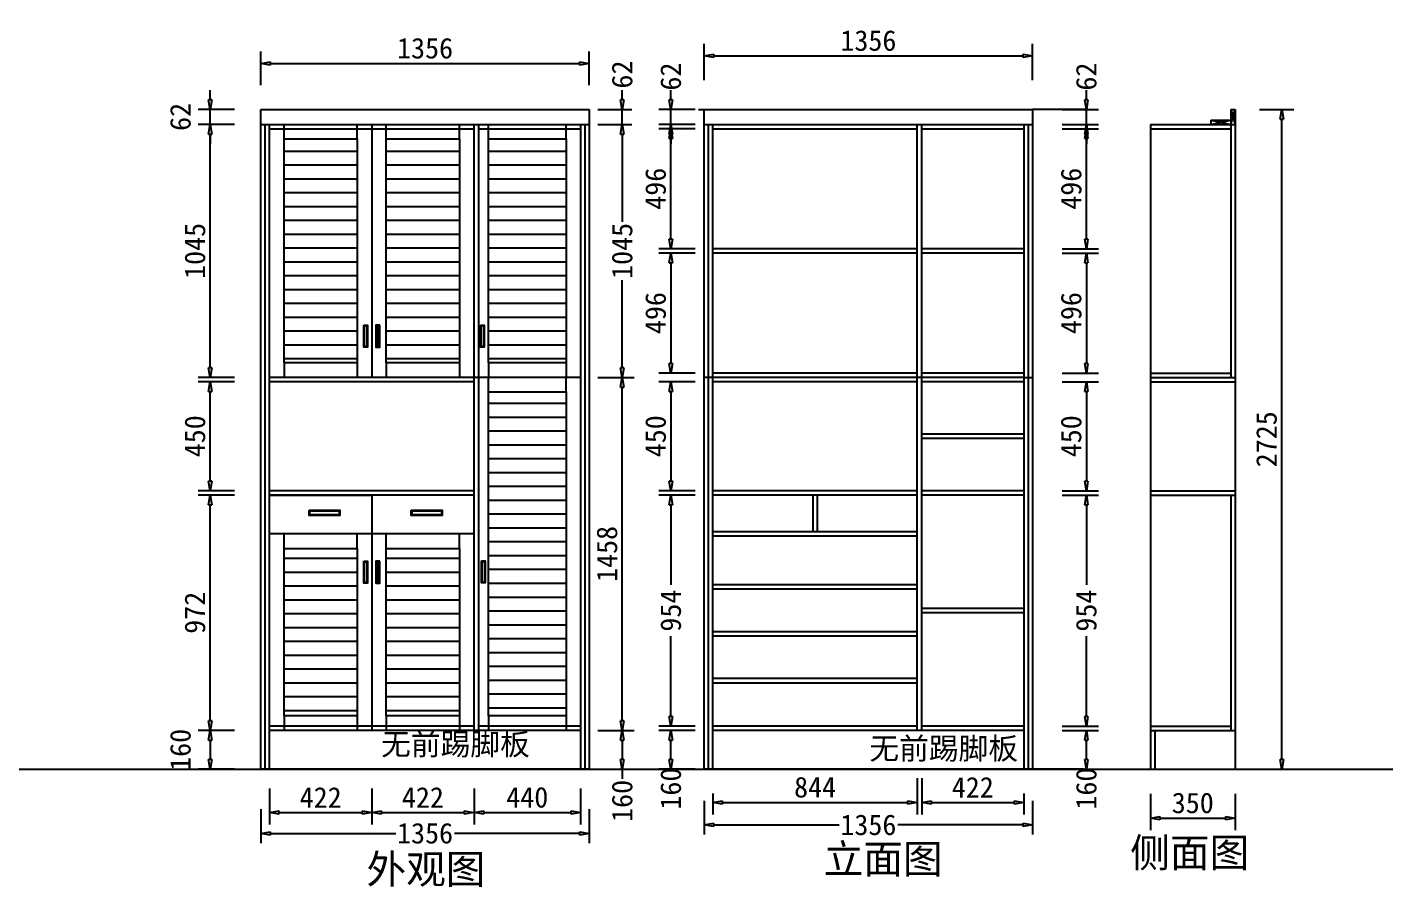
# Model space of a CAD drawing. Header units: millimetres. Extents: x 366509 to 398313, y -1245498 to -1202747.
# Drawn here: x 381936 to 387540, y -1245498 to -1241948 of the extents above; entities that cross this region are included whole.
import ezdxf

# ---------------------------------------------------------------- set-up
doc = ezdxf.new("R2010")
doc.units = ezdxf.units.MM
doc.header["$LTSCALE"] = 20
doc.layers.get('Defpoints').update_dxf_attribs({"color": 250})
doc.styles.get("Standard").update_dxf_attribs({"font": 'SimSun.ttf', "height": 85})
doc.dimstyles.new('200', dxfattribs={"dimtxt": 90, "dimasz": 40, "dimexe": 50, "dimexo": 100, "dimgap": 20, "dimtad": 1, "dimdec": 0, "dimtxsty": 'Standard', "dimblk": 'CLOSEDBLANK', "dimcen": 100, "dimdle": 50, "dimclrd": 256, "dimclre": 256, "dimclrt": 256, "dimadec": 0, "dimazin": 0, "dimtfac": 1, "dimtdec": 0, "dimtmove": 2, "dimatfit": 3, "dimldrblk": 'CLOSEDBLANK', "dimfxl": 100, "dimfxlon": 1, "dimlwd": 25, "dimlwe": 25, "dimarcsym": 0})
doc.dimstyles.new('周文晶', dxfattribs={"dimtxt": 70, "dimasz": 40, "dimexe": 40, "dimexo": 30, "dimgap": 10, "dimtad": 0, "dimdec": 0, "dimtxsty": 'Standard', "dimblk": 'CLOSEDBLANK', "dimcen": 200, "dimclrd": 256, "dimclre": 256, "dimadec": 0, "dimazin": 0, "dimtfac": 1, "dimtdec": 0, "dimtmove": 0, "dimatfit": 3, "dimldrblk": 'CLOSEDBLANK', "dimfxl": 100, "dimfxlon": 1, "dimarcsym": 0})

# ---------------------------------------------------------------- blocks, each defined once
blk = doc.blocks.new('_ClosedBlank')
at = {"color": 0, "linetype": 'ByBlock', "lineweight": -2}
for p, q in [((-1, 0.17), (0, 0)), ((-1, 0.17), (-1, -0.17)), ((0, 0), (-1, -0.17))]:
    blk.add_line(p, q, dxfattribs=at)
blk = doc.blocks.new('*D1666')
at = {"lineweight": 25, "transparency": 16777216}
for p, q in [((386208.2, -1244852.4), (386358.2, -1244852.4)), ((386308.2, -1244972.4), (386308.2, -1244892.4)), ((386208.2, -1245012.4), (386358.2, -1245012.4))]:
    blk.add_line(p, q, dxfattribs=at)
at = {"layer": 'Defpoints', "color": 0, "transparency": 16777216}
for p in [(386050.4, -1244852.4), (386308.2, -1244852.4), (386086.4, -1245012.4)]:
    blk.add_point(p, dxfattribs=at)
at = {"lineweight": 25, "transparency": 16777216, "xscale": 40, "yscale": 40, "zscale": 40}
for p, rotation in [((386308.2, -1244852.4), 90), ((386308.2, -1245012.4), 270)]:
    blk.add_blockref('_ClosedBlank', p, dxfattribs=dict(at, rotation=rotation))
at = {"lineweight": -3, "transparency": 16777216, "insert": (386308.2, -1245092.4), "char_height": 85, "attachment_point": 5, "rotation": 90}
blk.add_mtext('160', dxfattribs=at)
blk = doc.blocks.new('*D1667')
at = {"lineweight": 25, "transparency": 16777216}
for p, q in [((386208.2, -1243880.4), (386358.2, -1243880.4)), ((386308.2, -1243920.4), (386308.2, -1244251.5)), ((386308.2, -1244794.4), (386308.2, -1244463.4)), ((386208.2, -1244834.4), (386358.2, -1244834.4))]:
    blk.add_line(p, q, dxfattribs=at)
at = {"layer": 'Defpoints', "color": 0, "transparency": 16777216}
for p in [(386050.4, -1243880.4), (386308.2, -1243880.4), (386050.4, -1244834.4)]:
    blk.add_point(p, dxfattribs=at)
at = {"lineweight": 25, "transparency": 16777216, "xscale": 40, "yscale": 40, "zscale": 40}
for p, rotation in [((386308.2, -1243880.4), 90), ((386308.2, -1244834.4), 270)]:
    blk.add_blockref('_ClosedBlank', p, dxfattribs=dict(at, rotation=rotation))
at = {"lineweight": -3, "transparency": 16777216, "insert": (386308.2, -1244357.4), "char_height": 85, "attachment_point": 5, "rotation": 90}
blk.add_mtext('954', dxfattribs=at)
blk = doc.blocks.new('*D1714')
at = {"lineweight": 25, "transparency": 16777216}
for p, q in [((386208.2, -1243412.4), (386358.2, -1243412.4)), ((386308.2, -1243452.4), (386308.2, -1243822.4)), ((386208.2, -1243862.4), (386358.2, -1243862.4))]:
    blk.add_line(p, q, dxfattribs=at)
at = {"layer": 'Defpoints', "color": 0, "transparency": 16777216}
for p in [(386050.4, -1243412.4), (386050.4, -1243862.4), (386308.2, -1243862.4)]:
    blk.add_point(p, dxfattribs=at)
at = {"lineweight": 25, "transparency": 16777216, "xscale": 40, "yscale": 40, "zscale": 40}
for p, rotation in [((386308.2, -1243412.4), 90), ((386308.2, -1243862.4), 270)]:
    blk.add_blockref('_ClosedBlank', p, dxfattribs=dict(at, rotation=rotation))
at = {"lineweight": -3, "transparency": 16777216, "insert": (386245.7, -1243637.4), "char_height": 85, "attachment_point": 5, "rotation": 90}
blk.add_mtext('450', dxfattribs=at)
blk = doc.blocks.new('*D1715')
at = {"lineweight": 25, "transparency": 16777216}
for p, q in [((386208.2, -1242880.9), (386358.2, -1242880.9)), ((386308.2, -1242920.9), (386308.2, -1243336.4)), ((386208.2, -1243376.4), (386358.2, -1243376.4))]:
    blk.add_line(p, q, dxfattribs=at)
at = {"layer": 'Defpoints', "color": 0, "transparency": 16777216}
for p in [(386050.4, -1242880.9), (386050.4, -1243376.4), (386308.2, -1243376.4)]:
    blk.add_point(p, dxfattribs=at)
at = {"lineweight": 25, "transparency": 16777216, "xscale": 40, "yscale": 40, "zscale": 40}
for p, rotation in [((386308.2, -1242880.9), 90), ((386308.2, -1243376.4), 270)]:
    blk.add_blockref('_ClosedBlank', p, dxfattribs=dict(at, rotation=rotation))
at = {"lineweight": -3, "transparency": 16777216, "insert": (386245.7, -1243128.7), "char_height": 85, "attachment_point": 5, "rotation": 90}
blk.add_mtext('496', dxfattribs=at)
blk = doc.blocks.new('*D1668')
at = {"lineweight": 25, "transparency": 16777216}
for p, q in [((386208.2, -1242367.4), (386358.2, -1242367.4)), ((386308.2, -1242822.9), (386308.2, -1242407.4)), ((386208.2, -1242862.9), (386358.2, -1242862.9))]:
    blk.add_line(p, q, dxfattribs=at)
at = {"layer": 'Defpoints', "color": 0, "transparency": 16777216}
for p in [(386050.4, -1242367.4), (386308.2, -1242367.4), (386050.4, -1242862.9)]:
    blk.add_point(p, dxfattribs=at)
at = {"lineweight": 25, "transparency": 16777216, "xscale": 40, "yscale": 40, "zscale": 40}
for p, rotation in [((386308.2, -1242367.4), 90), ((386308.2, -1242862.9), 270)]:
    blk.add_blockref('_ClosedBlank', p, dxfattribs=dict(at, rotation=rotation))
at = {"lineweight": -3, "transparency": 16777216, "insert": (386245.7, -1242615.2), "char_height": 85, "attachment_point": 5, "rotation": 90}
blk.add_mtext('496', dxfattribs=at)
blk = doc.blocks.new('*D1716')
at = {"lineweight": 25, "transparency": 16777216}
for p, q in [((386308.2, -1242247.4), (386308.2, -1242207.4)), ((386208.2, -1242287.4), (386358.2, -1242287.4)), ((386308.2, -1242349.4), (386308.2, -1242287.4)), ((386208.2, -1242349.4), (386358.2, -1242349.4)), ((386308.2, -1242389.4), (386308.2, -1242429.4))]:
    blk.add_line(p, q, dxfattribs=at)
at = {"layer": 'Defpoints', "color": 0, "transparency": 16777216}
for p in [(386086.4, -1242287.4), (386308.2, -1242287.4), (386086.4, -1242349.4)]:
    blk.add_point(p, dxfattribs=at)
at = {"lineweight": 25, "transparency": 16777216, "xscale": 40, "yscale": 40, "zscale": 40}
for p, rotation in [((386308.2, -1242287.4), 270), ((386308.2, -1242349.4), 90)]:
    blk.add_blockref('_ClosedBlank', p, dxfattribs=dict(at, rotation=rotation))
at = {"lineweight": -3, "transparency": 16777216, "insert": (386308.2, -1242151.9), "char_height": 85, "attachment_point": 5, "rotation": 90}
blk.add_mtext('62', dxfattribs=at)
blk = doc.blocks.new('*D1717')
at = {"lineweight": 25, "transparency": 16777216}
for p, q in [((385610.4, -1245049.6), (385610.4, -1245199.6)), ((384766.4, -1245112.4), (384766.4, -1245199.6)), ((384806.4, -1245149.6), (385570.4, -1245149.6))]:
    blk.add_line(p, q, dxfattribs=at)
at = {"layer": 'Defpoints', "color": 0, "transparency": 16777216}
for p in [(385610.4, -1244834.4), (384766.4, -1245012.4), (385610.4, -1245149.6)]:
    blk.add_point(p, dxfattribs=at)
at = {"lineweight": 25, "transparency": 16777216, "xscale": 40, "yscale": 40, "zscale": 40, "rotation": 180}
blk.add_blockref('_ClosedBlank', (384766.4, -1245149.6), dxfattribs=at)
at = {"lineweight": 25, "transparency": 16777216, "xscale": 40, "yscale": 40, "zscale": 40}
blk.add_blockref('_ClosedBlank', (385610.4, -1245149.6), dxfattribs=at)
at = {"lineweight": -3, "transparency": 16777216, "insert": (385188.4, -1245087.1), "char_height": 85, "attachment_point": 5}
blk.add_mtext('844', dxfattribs=at)
blk = doc.blocks.new('*D1718')
at = {"lineweight": 25, "transparency": 16777216}
for p, q in [((385628.4, -1245049.6), (385628.4, -1245199.6)), ((386050.4, -1245112.4), (386050.4, -1245199.6)), ((385668.4, -1245149.6), (386010.4, -1245149.6))]:
    blk.add_line(p, q, dxfattribs=at)
at = {"layer": 'Defpoints', "color": 0, "transparency": 16777216}
for p in [(385628.4, -1244834.4), (386050.4, -1245012.4), (386050.4, -1245149.6)]:
    blk.add_point(p, dxfattribs=at)
at = {"lineweight": 25, "transparency": 16777216, "xscale": 40, "yscale": 40, "zscale": 40, "rotation": 180}
blk.add_blockref('_ClosedBlank', (385628.4, -1245149.6), dxfattribs=at)
at = {"lineweight": 25, "transparency": 16777216, "xscale": 40, "yscale": 40, "zscale": 40}
blk.add_blockref('_ClosedBlank', (386050.4, -1245149.6), dxfattribs=at)
at = {"lineweight": -3, "transparency": 16777216, "insert": (385839.4, -1245087.1), "char_height": 85, "attachment_point": 5}
blk.add_mtext('422', dxfattribs=at)
blk = doc.blocks.new('*D1719')
at = {"lineweight": 25, "transparency": 16777216}
for p, q in [((384730.4, -1242166.1), (384730.4, -1242016.1)), ((386086.4, -1242166.1), (386086.4, -1242016.1)), ((384770.4, -1242066.1), (386046.4, -1242066.1))]:
    blk.add_line(p, q, dxfattribs=at)
at = {"layer": 'Defpoints', "color": 0, "transparency": 16777216}
for p in [(386086.4, -1242066.1), (384730.4, -1242287.4), (386086.4, -1242287.4)]:
    blk.add_point(p, dxfattribs=at)
at = {"lineweight": 25, "transparency": 16777216, "xscale": 40, "yscale": 40, "zscale": 40, "rotation": 180}
blk.add_blockref('_ClosedBlank', (384730.4, -1242066.1), dxfattribs=at)
at = {"lineweight": 25, "transparency": 16777216, "xscale": 40, "yscale": 40, "zscale": 40}
blk.add_blockref('_ClosedBlank', (386086.4, -1242066.1), dxfattribs=at)
at = {"lineweight": -3, "transparency": 16777216, "insert": (385408.4, -1242003.6), "char_height": 85, "attachment_point": 5}
blk.add_mtext('1356', dxfattribs=at)
blk = doc.blocks.new('*D1669')
at = {"lineweight": 25, "transparency": 16777216}
for p, q in [((382936.3, -1245091.4), (382936.3, -1245241.4)), ((383358.3, -1245091.4), (383358.3, -1245241.4)), ((382976.3, -1245191.4), (383318.3, -1245191.4))]:
    blk.add_line(p, q, dxfattribs=at)
at = {"layer": 'Defpoints', "color": 0, "transparency": 16777216}
for p in [(382936.3, -1244989.8), (383358.3, -1244989.8), (383358.3, -1245191.4)]:
    blk.add_point(p, dxfattribs=at)
at = {"lineweight": 25, "transparency": 16777216, "xscale": 40, "yscale": 40, "zscale": 40, "rotation": 180}
blk.add_blockref('_ClosedBlank', (382936.3, -1245191.4), dxfattribs=at)
at = {"lineweight": 25, "transparency": 16777216, "xscale": 40, "yscale": 40, "zscale": 40}
blk.add_blockref('_ClosedBlank', (383358.3, -1245191.4), dxfattribs=at)
at = {"lineweight": -3, "transparency": 16777216, "insert": (383147.3, -1245128.9), "char_height": 85, "attachment_point": 5}
blk.add_mtext('422', dxfattribs=at)
blk = doc.blocks.new('*D1670')
at = {"lineweight": 25, "transparency": 16777216}
for p, q in [((383358.3, -1245091.4), (383358.3, -1245241.4)), ((383780.3, -1245091.4), (383780.3, -1245241.4)), ((383398.3, -1245191.4), (383740.3, -1245191.4))]:
    blk.add_line(p, q, dxfattribs=at)
at = {"layer": 'Defpoints', "color": 0, "transparency": 16777216}
for p in [(383358.3, -1244989.8), (383780.3, -1244989.8), (383780.3, -1245191.4)]:
    blk.add_point(p, dxfattribs=at)
at = {"lineweight": 25, "transparency": 16777216, "xscale": 40, "yscale": 40, "zscale": 40, "rotation": 180}
blk.add_blockref('_ClosedBlank', (383358.3, -1245191.4), dxfattribs=at)
at = {"lineweight": 25, "transparency": 16777216, "xscale": 40, "yscale": 40, "zscale": 40}
blk.add_blockref('_ClosedBlank', (383780.3, -1245191.4), dxfattribs=at)
at = {"lineweight": -3, "transparency": 16777216, "insert": (383569.3, -1245128.9), "char_height": 85, "attachment_point": 5}
blk.add_mtext('422', dxfattribs=at)
blk = doc.blocks.new('*D1671')
at = {"lineweight": 25, "transparency": 16777216}
for p, q in [((383780.3, -1245091.4), (383780.3, -1245241.4)), ((384220.3, -1245091.4), (384220.3, -1245241.4)), ((383820.3, -1245191.4), (384180.3, -1245191.4))]:
    blk.add_line(p, q, dxfattribs=at)
at = {"layer": 'Defpoints', "color": 0, "transparency": 16777216}
for p in [(383780.3, -1244989.8), (384220.3, -1244989.8), (384220.3, -1245191.4)]:
    blk.add_point(p, dxfattribs=at)
at = {"lineweight": 25, "transparency": 16777216, "xscale": 40, "yscale": 40, "zscale": 40, "rotation": 180}
blk.add_blockref('_ClosedBlank', (383780.3, -1245191.4), dxfattribs=at)
at = {"lineweight": 25, "transparency": 16777216, "xscale": 40, "yscale": 40, "zscale": 40}
blk.add_blockref('_ClosedBlank', (384220.3, -1245191.4), dxfattribs=at)
at = {"lineweight": -3, "transparency": 16777216, "insert": (384000.3, -1245128.9), "char_height": 85, "attachment_point": 5}
blk.add_mtext('440', dxfattribs=at)
blk = doc.blocks.new('*D1720')
at = {"lineweight": 25, "transparency": 16777216}
for p, q in [((382791.1, -1244852.4), (382641.1, -1244852.4)), ((382691.1, -1244892.4), (382691.1, -1244972.4)), ((382791.1, -1245012.4), (382641.1, -1245012.4))]:
    blk.add_line(p, q, dxfattribs=at)
at = {"layer": 'Defpoints', "color": 0, "transparency": 16777216}
for p in [(382936.3, -1244852.4), (382691.1, -1245012.4), (382900.3, -1245012.4)]:
    blk.add_point(p, dxfattribs=at)
at = {"lineweight": 25, "transparency": 16777216, "xscale": 40, "yscale": 40, "zscale": 40}
for p, rotation in [((382691.1, -1244852.4), 90), ((382691.1, -1245012.4), 270)]:
    blk.add_blockref('_ClosedBlank', p, dxfattribs=dict(at, rotation=rotation))
at = {"lineweight": -3, "transparency": 16777216, "insert": (382568.6, -1244932.4), "char_height": 85, "attachment_point": 5, "rotation": 90}
blk.add_mtext('160', dxfattribs=at)
blk = doc.blocks.new('*D1721')
at = {"lineweight": 25, "transparency": 16777216}
for p, q in [((382791.1, -1243880.4), (382641.1, -1243880.4)), ((382691.1, -1244812.4), (382691.1, -1243920.4)), ((382791.1, -1244852.4), (382641.1, -1244852.4))]:
    blk.add_line(p, q, dxfattribs=at)
at = {"layer": 'Defpoints', "color": 0, "transparency": 16777216}
for p in [(382691.1, -1243880.4), (382936.3, -1243880.4), (382936.3, -1244852.4)]:
    blk.add_point(p, dxfattribs=at)
at = {"lineweight": 25, "transparency": 16777216, "xscale": 40, "yscale": 40, "zscale": 40}
for p, rotation in [((382691.1, -1243880.4), 90), ((382691.1, -1244852.4), 270)]:
    blk.add_blockref('_ClosedBlank', p, dxfattribs=dict(at, rotation=rotation))
at = {"lineweight": -3, "transparency": 16777216, "insert": (382628.6, -1244366.4), "char_height": 85, "attachment_point": 5, "rotation": 90}
blk.add_mtext('972', dxfattribs=at)
blk = doc.blocks.new('*D1722')
at = {"lineweight": 25, "transparency": 16777216}
for p, q in [((382791.1, -1243412.4), (382641.1, -1243412.4)), ((382691.1, -1243822.4), (382691.1, -1243452.4)), ((382791.1, -1243862.4), (382641.1, -1243862.4))]:
    blk.add_line(p, q, dxfattribs=at)
at = {"layer": 'Defpoints', "color": 0, "transparency": 16777216}
for p in [(382691.1, -1243412.4), (382936.3, -1243412.4), (382936.3, -1243862.4)]:
    blk.add_point(p, dxfattribs=at)
at = {"lineweight": 25, "transparency": 16777216, "xscale": 40, "yscale": 40, "zscale": 40}
for p, rotation in [((382691.1, -1243412.4), 90), ((382691.1, -1243862.4), 270)]:
    blk.add_blockref('_ClosedBlank', p, dxfattribs=dict(at, rotation=rotation))
at = {"lineweight": -3, "transparency": 16777216, "insert": (382628.6, -1243637.4), "char_height": 85, "attachment_point": 5, "rotation": 90}
blk.add_mtext('450', dxfattribs=at)
blk = doc.blocks.new('*D1723')
at = {"lineweight": 25, "transparency": 16777216}
for p, q in [((382791.1, -1242349.4), (382641.1, -1242349.4)), ((382691.1, -1243354.4), (382691.1, -1242389.4)), ((382791.1, -1243394.4), (382641.1, -1243394.4))]:
    blk.add_line(p, q, dxfattribs=at)
at = {"layer": 'Defpoints', "color": 0, "transparency": 16777216}
for p in [(382691.1, -1242349.4), (382936.3, -1242349.4), (382936.3, -1243394.4)]:
    blk.add_point(p, dxfattribs=at)
at = {"lineweight": 25, "transparency": 16777216, "xscale": 40, "yscale": 40, "zscale": 40}
for p, rotation in [((382691.1, -1242349.4), 90), ((382691.1, -1243394.4), 270)]:
    blk.add_blockref('_ClosedBlank', p, dxfattribs=dict(at, rotation=rotation))
at = {"lineweight": -3, "transparency": 16777216, "insert": (382628.6, -1242871.9), "char_height": 85, "attachment_point": 5, "rotation": 90}
blk.add_mtext('1045', dxfattribs=at)
blk = doc.blocks.new('*D1724')
at = {"lineweight": 25, "transparency": 16777216}
for p, q in [((382691.1, -1242247.4), (382691.1, -1242207.4)), ((382791.1, -1242287.4), (382641.1, -1242287.4)), ((382691.1, -1242349.4), (382691.1, -1242287.4)), ((382791.1, -1242349.4), (382641.1, -1242349.4)), ((382691.1, -1242389.4), (382691.1, -1242429.4))]:
    blk.add_line(p, q, dxfattribs=at)
at = {"layer": 'Defpoints', "color": 0, "transparency": 16777216}
for p in [(382691.1, -1242287.4), (382900.3, -1242287.4), (382936.3, -1242349.4)]:
    blk.add_point(p, dxfattribs=at)
at = {"lineweight": 25, "transparency": 16777216, "xscale": 40, "yscale": 40, "zscale": 40}
for p, rotation in [((382691.1, -1242287.4), 270), ((382691.1, -1242349.4), 90)]:
    blk.add_blockref('_ClosedBlank', p, dxfattribs=dict(at, rotation=rotation))
at = {"lineweight": -3, "transparency": 16777216, "insert": (382568.6, -1242318.4), "char_height": 85, "attachment_point": 5, "rotation": 90}
blk.add_mtext('62', dxfattribs=at)
blk = doc.blocks.new('*D1725')
at = {"lineweight": 25, "transparency": 16777216}
for p, q in [((382900.3, -1242187.4), (382900.3, -1242047.8)), ((384256.3, -1242187.4), (384256.3, -1242047.8)), ((382940.3, -1242097.8), (384216.3, -1242097.8))]:
    blk.add_line(p, q, dxfattribs=at)
at = {"layer": 'Defpoints', "color": 0, "transparency": 16777216}
for p in [(384256.3, -1242097.8), (382900.3, -1242287.4), (384256.3, -1242287.4)]:
    blk.add_point(p, dxfattribs=at)
at = {"lineweight": 25, "transparency": 16777216, "xscale": 40, "yscale": 40, "zscale": 40, "rotation": 180}
blk.add_blockref('_ClosedBlank', (382900.3, -1242097.8), dxfattribs=at)
at = {"lineweight": 25, "transparency": 16777216, "xscale": 40, "yscale": 40, "zscale": 40}
blk.add_blockref('_ClosedBlank', (384256.3, -1242097.8), dxfattribs=at)
at = {"lineweight": -3, "transparency": 16777216, "insert": (383578.3, -1242035.3), "char_height": 85, "attachment_point": 5}
blk.add_mtext('1356', dxfattribs=at)
blk = doc.blocks.new('*D1672')
at = {"lineweight": 25, "transparency": 16777216}
for p, q in [((384320.3, -1243394.4), (384442, -1243394.4)), ((384392, -1244812.4), (384392, -1243434.4)), ((384320.3, -1244852.4), (384442, -1244852.4))]:
    blk.add_line(p, q, dxfattribs=at)
at = {"layer": 'Defpoints', "color": 0, "transparency": 16777216}
for p in [(384220.3, -1243394.4), (384392, -1243394.4), (384220.3, -1244852.4)]:
    blk.add_point(p, dxfattribs=at)
at = {"lineweight": 25, "transparency": 16777216, "xscale": 40, "yscale": 40, "zscale": 40}
for p, rotation in [((384392, -1243394.4), 90), ((384392, -1244852.4), 270)]:
    blk.add_blockref('_ClosedBlank', p, dxfattribs=dict(at, rotation=rotation))
at = {"lineweight": -3, "transparency": 16777216, "insert": (384329.5, -1244123.4), "char_height": 85, "attachment_point": 5, "rotation": 90}
blk.add_mtext('1458', dxfattribs=at)
blk = doc.blocks.new('*D1726')
at = {"lineweight": 25, "transparency": 16777216}
for p, q in [((386572.5, -1245114.6), (386572.5, -1245264.6)), ((386922.5, -1245114.6), (386922.5, -1245264.6)), ((386612.5, -1245214.6), (386882.5, -1245214.6))]:
    blk.add_line(p, q, dxfattribs=at)
at = {"layer": 'Defpoints', "color": 0, "transparency": 16777216}
for p in [(386572.5, -1245012.4), (386922.5, -1245012.4), (386922.5, -1245214.6)]:
    blk.add_point(p, dxfattribs=at)
at = {"lineweight": 25, "transparency": 16777216, "xscale": 40, "yscale": 40, "zscale": 40, "rotation": 180}
blk.add_blockref('_ClosedBlank', (386572.5, -1245214.6), dxfattribs=at)
at = {"lineweight": 25, "transparency": 16777216, "xscale": 40, "yscale": 40, "zscale": 40}
blk.add_blockref('_ClosedBlank', (386922.5, -1245214.6), dxfattribs=at)
at = {"lineweight": -3, "transparency": 16777216, "insert": (386747.5, -1245152.1), "char_height": 85, "attachment_point": 5}
blk.add_mtext('350', dxfattribs=at)
blk = doc.blocks.new('*D1673')
at = {"lineweight": 25, "transparency": 16777216}
for p, q in [((387022.5, -1242287.4), (387164.9, -1242287.4)), ((387114.9, -1244972.4), (387114.9, -1242327.4)), ((387022.5, -1245012.4), (387164.9, -1245012.4))]:
    blk.add_line(p, q, dxfattribs=at)
at = {"layer": 'Defpoints', "color": 0, "transparency": 16777216}
for p in [(386922.5, -1242287.4), (387114.9, -1242287.4), (386922.5, -1245012.4)]:
    blk.add_point(p, dxfattribs=at)
at = {"lineweight": 25, "transparency": 16777216, "xscale": 40, "yscale": 40, "zscale": 40}
for p, rotation in [((387114.9, -1242287.4), 90), ((387114.9, -1245012.4), 270)]:
    blk.add_blockref('_ClosedBlank', p, dxfattribs=dict(at, rotation=rotation))
at = {"lineweight": -3, "transparency": 16777216, "insert": (387052.4, -1243649.9), "char_height": 85, "attachment_point": 5, "rotation": 90}
blk.add_mtext('2725', dxfattribs=at)
blk = doc.blocks.new('*D1674')
at = {"lineweight": -2, "transparency": 16777216}
for p, q in [((384292, -1244852.4), (384432, -1244852.4)), ((384392, -1244892.4), (384392, -1244972.4)), ((384292, -1245012.4), (384432, -1245012.4)), ((384392, -1245012.4), (384392, -1245052.4))]:
    blk.add_line(p, q, dxfattribs=at)
at = {"layer": 'Defpoints', "color": 0, "transparency": 16777216}
for p in [(384220.3, -1244852.4), (384220.3, -1245012.4), (384392, -1245012.4)]:
    blk.add_point(p, dxfattribs=at)
at = {"lineweight": -2, "transparency": 16777216, "xscale": 40, "yscale": 40, "zscale": 40}
for p, rotation in [((384392, -1244852.4), 90), ((384392, -1245012.4), 270)]:
    blk.add_blockref('_ClosedBlank', p, dxfattribs=dict(at, rotation=rotation))
at = {"color": 0, "transparency": 16777216, "insert": (384392, -1245143.2), "char_height": 85, "attachment_point": 5, "rotation": 90}
blk.add_mtext('160', dxfattribs=at)
blk = doc.blocks.new('*D1675')
at = {"lineweight": -2, "transparency": 16777216}
for p, q in [((384292, -1242349.4), (384432, -1242349.4)), ((384392, -1242389.4), (384392, -1242751.6)), ((384392, -1243354.4), (384392, -1242992.2)), ((384292, -1243394.4), (384432, -1243394.4))]:
    blk.add_line(p, q, dxfattribs=at)
at = {"layer": 'Defpoints', "color": 0, "transparency": 16777216}
for p in [(384220.3, -1242349.4), (384392, -1242349.4), (384220.3, -1243394.4)]:
    blk.add_point(p, dxfattribs=at)
at = {"lineweight": -2, "transparency": 16777216, "xscale": 40, "yscale": 40, "zscale": 40}
for p, rotation in [((384392, -1242349.4), 90), ((384392, -1243394.4), 270)]:
    blk.add_blockref('_ClosedBlank', p, dxfattribs=dict(at, rotation=rotation))
at = {"color": 0, "transparency": 16777216, "insert": (384392, -1242871.9), "char_height": 85, "attachment_point": 5, "rotation": 90}
blk.add_mtext('1045', dxfattribs=at)
blk = doc.blocks.new('*D1676')
at = {"lineweight": -2, "transparency": 16777216}
for p, q in [((384392, -1242247.4), (384392, -1242207.4)), ((384292, -1242287.4), (384432, -1242287.4)), ((384392, -1242349.4), (384392, -1242287.4)), ((384292, -1242349.4), (384432, -1242349.4)), ((384392, -1242389.4), (384392, -1242429.4))]:
    blk.add_line(p, q, dxfattribs=at)
at = {"layer": 'Defpoints', "color": 0, "transparency": 16777216}
for p in [(384220.3, -1242287.4), (384392, -1242287.4), (384220.3, -1242349.4)]:
    blk.add_point(p, dxfattribs=at)
at = {"lineweight": -2, "transparency": 16777216, "xscale": 40, "yscale": 40, "zscale": 40}
for p, rotation in [((384392, -1242287.4), 270), ((384392, -1242349.4), 90)]:
    blk.add_blockref('_ClosedBlank', p, dxfattribs=dict(at, rotation=rotation))
at = {"color": 0, "transparency": 16777216, "insert": (384392, -1242143.6), "char_height": 85, "attachment_point": 5, "rotation": 90}
blk.add_mtext('62', dxfattribs=at)
blk = doc.blocks.new('*D1677')
at = {"lineweight": 25, "transparency": 16777216}
for p, q in [((384692.8, -1244852.4), (384542.8, -1244852.4)), ((384592.8, -1244972.4), (384592.8, -1244892.4)), ((384692.8, -1245012.4), (384542.8, -1245012.4))]:
    blk.add_line(p, q, dxfattribs=at)
at = {"layer": 'Defpoints', "color": 0, "transparency": 16777216}
for p in [(384592.8, -1244852.4), (384850.6, -1244852.4), (384814.6, -1245012.4)]:
    blk.add_point(p, dxfattribs=at)
at = {"lineweight": 25, "transparency": 16777216, "xscale": 40, "yscale": 40, "zscale": 40}
for p, rotation in [((384592.8, -1244852.4), 90), ((384592.8, -1245012.4), 270)]:
    blk.add_blockref('_ClosedBlank', p, dxfattribs=dict(at, rotation=rotation))
at = {"lineweight": -3, "transparency": 16777216, "insert": (384592.8, -1245092.4), "char_height": 85, "attachment_point": 5, "rotation": 90}
blk.add_mtext('160', dxfattribs=at)
blk = doc.blocks.new('*D1678')
at = {"lineweight": 25, "transparency": 16777216}
for p, q in [((384692.8, -1243880.4), (384542.8, -1243880.4)), ((384592.8, -1243920.4), (384592.8, -1244251.5)), ((384592.8, -1244794.4), (384592.8, -1244463.4)), ((384692.8, -1244834.4), (384542.8, -1244834.4))]:
    blk.add_line(p, q, dxfattribs=at)
at = {"layer": 'Defpoints', "color": 0, "transparency": 16777216}
for p in [(384592.8, -1243880.4), (384850.6, -1243880.4), (384850.6, -1244834.4)]:
    blk.add_point(p, dxfattribs=at)
at = {"lineweight": 25, "transparency": 16777216, "xscale": 40, "yscale": 40, "zscale": 40}
for p, rotation in [((384592.8, -1243880.4), 90), ((384592.8, -1244834.4), 270)]:
    blk.add_blockref('_ClosedBlank', p, dxfattribs=dict(at, rotation=rotation))
at = {"lineweight": -3, "transparency": 16777216, "insert": (384592.8, -1244357.4), "char_height": 85, "attachment_point": 5, "rotation": 90}
blk.add_mtext('954', dxfattribs=at)
blk = doc.blocks.new('*D1679')
at = {"lineweight": 25, "transparency": 16777216}
for p, q in [((384692.8, -1243412.4), (384542.8, -1243412.4)), ((384592.8, -1243452.4), (384592.8, -1243822.4)), ((384692.8, -1243862.4), (384542.8, -1243862.4))]:
    blk.add_line(p, q, dxfattribs=at)
at = {"layer": 'Defpoints', "color": 0, "transparency": 16777216}
for p in [(384850.6, -1243412.4), (384592.8, -1243862.4), (384850.6, -1243862.4)]:
    blk.add_point(p, dxfattribs=at)
at = {"lineweight": 25, "transparency": 16777216, "xscale": 40, "yscale": 40, "zscale": 40}
for p, rotation in [((384592.8, -1243412.4), 90), ((384592.8, -1243862.4), 270)]:
    blk.add_blockref('_ClosedBlank', p, dxfattribs=dict(at, rotation=rotation))
at = {"lineweight": -3, "transparency": 16777216, "insert": (384530.3, -1243637.4), "char_height": 85, "attachment_point": 5, "rotation": 90}
blk.add_mtext('450', dxfattribs=at)
blk = doc.blocks.new('*D1680')
at = {"lineweight": 25, "transparency": 16777216}
for p, q in [((384692.8, -1242880.9), (384542.8, -1242880.9)), ((384592.8, -1242920.9), (384592.8, -1243336.4)), ((384692.8, -1243376.4), (384542.8, -1243376.4))]:
    blk.add_line(p, q, dxfattribs=at)
at = {"layer": 'Defpoints', "color": 0, "transparency": 16777216}
for p in [(384850.6, -1242880.9), (384592.8, -1243376.4), (384850.6, -1243376.4)]:
    blk.add_point(p, dxfattribs=at)
at = {"lineweight": 25, "transparency": 16777216, "xscale": 40, "yscale": 40, "zscale": 40}
for p, rotation in [((384592.8, -1242880.9), 90), ((384592.8, -1243376.4), 270)]:
    blk.add_blockref('_ClosedBlank', p, dxfattribs=dict(at, rotation=rotation))
at = {"lineweight": -3, "transparency": 16777216, "insert": (384530.3, -1243128.7), "char_height": 85, "attachment_point": 5, "rotation": 90}
blk.add_mtext('496', dxfattribs=at)
blk = doc.blocks.new('*D1681')
at = {"lineweight": 25, "transparency": 16777216}
for p, q in [((384692.8, -1242367.4), (384542.8, -1242367.4)), ((384592.8, -1242822.9), (384592.8, -1242407.4)), ((384692.8, -1242862.9), (384542.8, -1242862.9))]:
    blk.add_line(p, q, dxfattribs=at)
at = {"layer": 'Defpoints', "color": 0, "transparency": 16777216}
for p in [(384592.8, -1242367.4), (384850.6, -1242367.4), (384850.6, -1242862.9)]:
    blk.add_point(p, dxfattribs=at)
at = {"lineweight": 25, "transparency": 16777216, "xscale": 40, "yscale": 40, "zscale": 40}
for p, rotation in [((384592.8, -1242367.4), 90), ((384592.8, -1242862.9), 270)]:
    blk.add_blockref('_ClosedBlank', p, dxfattribs=dict(at, rotation=rotation))
at = {"lineweight": -3, "transparency": 16777216, "insert": (384530.3, -1242615.2), "char_height": 85, "attachment_point": 5, "rotation": 90}
blk.add_mtext('496', dxfattribs=at)
blk = doc.blocks.new('*D1682')
at = {"lineweight": 25, "transparency": 16777216}
for p, q in [((384592.8, -1242247.4), (384592.8, -1242207.4)), ((384692.8, -1242287.4), (384542.8, -1242287.4)), ((384592.8, -1242349.4), (384592.8, -1242287.4)), ((384692.8, -1242349.4), (384542.8, -1242349.4)), ((384592.8, -1242389.4), (384592.8, -1242429.4))]:
    blk.add_line(p, q, dxfattribs=at)
at = {"layer": 'Defpoints', "color": 0, "transparency": 16777216}
for p in [(384592.8, -1242287.4), (384814.6, -1242287.4), (384814.6, -1242349.4)]:
    blk.add_point(p, dxfattribs=at)
at = {"lineweight": 25, "transparency": 16777216, "xscale": 40, "yscale": 40, "zscale": 40}
for p, rotation in [((384592.8, -1242287.4), 270), ((384592.8, -1242349.4), 90)]:
    blk.add_blockref('_ClosedBlank', p, dxfattribs=dict(at, rotation=rotation))
at = {"lineweight": -3, "transparency": 16777216, "insert": (384592.8, -1242151.9), "char_height": 85, "attachment_point": 5, "rotation": 90}
blk.add_mtext('62', dxfattribs=at)
blk = doc.blocks.new('*D1645')
at = {"lineweight": -2, "transparency": 16777216}
for p, q in [((382900.3, -1245177.3), (382900.3, -1245317.3)), ((384256.3, -1245177.3), (384256.3, -1245317.3)), ((382940.3, -1245277.3), (383457.3, -1245277.3)), ((384216.3, -1245277.3), (383699.2, -1245277.3))]:
    blk.add_line(p, q, dxfattribs=at)
at = {"layer": 'Defpoints', "color": 0, "transparency": 16777216}
for p in [(382900.3, -1245012.4), (384256.3, -1245012.4), (384256.3, -1245277.3)]:
    blk.add_point(p, dxfattribs=at)
at = {"lineweight": -2, "transparency": 16777216, "xscale": 40, "yscale": 40, "zscale": 40, "rotation": 180}
blk.add_blockref('_ClosedBlank', (382900.3, -1245277.3), dxfattribs=at)
at = {"lineweight": -2, "transparency": 16777216, "xscale": 40, "yscale": 40, "zscale": 40}
blk.add_blockref('_ClosedBlank', (384256.3, -1245277.3), dxfattribs=at)
at = {"color": 0, "transparency": 16777216, "insert": (383578.3, -1245277.3), "char_height": 85, "attachment_point": 5}
blk.add_mtext('1356', dxfattribs=at)
blk = doc.blocks.new('*D1646')
at = {"lineweight": -2, "transparency": 16777216}
for p, q in [((384730.4, -1245142.5), (384730.4, -1245282.5)), ((386086.4, -1245142.5), (386086.4, -1245282.5)), ((384770.4, -1245242.5), (385287.4, -1245242.5)), ((386046.4, -1245242.5), (385529.4, -1245242.5))]:
    blk.add_line(p, q, dxfattribs=at)
at = {"layer": 'Defpoints', "color": 0, "transparency": 16777216}
for p in [(384730.4, -1245012.4), (386086.4, -1245012.4), (386086.4, -1245242.5)]:
    blk.add_point(p, dxfattribs=at)
at = {"lineweight": -2, "transparency": 16777216, "xscale": 40, "yscale": 40, "zscale": 40, "rotation": 180}
blk.add_blockref('_ClosedBlank', (384730.4, -1245242.5), dxfattribs=at)
at = {"lineweight": -2, "transparency": 16777216, "xscale": 40, "yscale": 40, "zscale": 40}
blk.add_blockref('_ClosedBlank', (386086.4, -1245242.5), dxfattribs=at)
at = {"color": 0, "transparency": 16777216, "insert": (385408.4, -1245242.5), "char_height": 85, "attachment_point": 5}
blk.add_mtext('1356', dxfattribs=at)

msp = doc.modelspace()

# ---------------------------------------------------------------- hatches: boundary and pattern name
at = {"lineweight": -3}
h = msp.add_hatch(dxfattribs=at)
h.set_pattern_fill('LINE', color=251, scale=18, style=0)
h.set_pattern_definition([(0, (258445.726, -1237430.264), (0, 57.15), [])])
h.paths.add_polyline_path([(383298.267, -1242409.411), (382996.267, -1242409.411), (382996.267, -1243334.411), (383298.267, -1243334.411)])
h = msp.add_hatch(dxfattribs=at)
h.set_pattern_fill('LINE', color=251, scale=18, style=0)
h.set_pattern_definition([(0, (258867.726, -1237430.264), (0, 57.15), [])])
h.paths.add_polyline_path([(383720.267, -1242409.411), (383418.267, -1242409.411), (383418.267, -1243334.411), (383720.267, -1243334.411)])
h = msp.add_hatch(dxfattribs=at)
h.set_pattern_fill('LINE', color=251, scale=18, style=0)
h.set_pattern_definition([(0, (259289.726, -1237430.264), (0, 57.15), [])])
h.paths.add_polyline_path([(383840.267, -1243334.411), (384160.267, -1243334.411), (384160.267, -1242409.411), (383840.267, -1242409.411)])
h = msp.add_hatch(dxfattribs=at)
h.set_pattern_fill('LINE', color=251, scale=18, style=0)
h.set_pattern_definition([(0, (259289.726, -1237443.264), (0, 57.15), [])])
h.paths.add_polyline_path([(383840.267, -1244792.411), (384160.267, -1244792.411), (384160.267, -1243454.411), (383840.267, -1243454.411)])
h = msp.add_hatch(dxfattribs=at)
h.set_pattern_fill('LINE', color=251, scale=18, style=0)
h.set_pattern_definition([(0, (258445.726, -1237283.264), (0, 57.15), [])])
h.paths.add_polyline_path([(382996.267, -1244100.411), (382996.267, -1244792.411), (383298.267, -1244792.411), (383298.267, -1244100.411)])
h = msp.add_hatch(dxfattribs=at)
h.set_pattern_fill('LINE', color=251, scale=18, style=0)
h.set_pattern_definition([(0, (258867.726, -1237283.264), (0, 57.15), [])])
h.paths.add_polyline_path([(383418.267, -1244100.411), (383418.267, -1244792.411), (383720.267, -1244792.411), (383720.267, -1244100.411)])

# ---------------------------------------------------------------- linework, layer by layer
for p, q in [((382900.267, -1242287.411), (384256.267, -1242287.411)), ((382900.267, -1245012.411), (382900.267, -1242287.411)), ((384256.267, -1242287.411), (384256.267, -1245012.411)), ((384707.184, -1242287.411), (384932.054, -1242287.411)), ((384730.384, -1242287.411), (386086.384, -1242287.411)), ((384730.384, -1245012.411), (384730.384, -1242287.411)), ((386086.384, -1242287.411), (386086.384, -1245012.411)), ((386311.253, -1242287.411), (386086.384, -1242287.411)), ((386904.53, -1242287.411), (386922.53, -1242287.411)), ((386904.53, -1242287.411), (386904.53, -1242349.411)), ((386904.53, -1242349.411), (386922.53, -1242287.411)), ((386904.53, -1242287.411), (386922.53, -1242349.411)), ((386922.53, -1242287.411), (386922.53, -1242349.411)), ((382900.267, -1242349.411), (384256.267, -1242349.411)), ((382918.267, -1245012.411), (382918.267, -1242349.411)), ((382936.267, -1245012.411), (382936.267, -1242349.411)), ((382996.267, -1242409.411), (382996.267, -1242349.411)), ((383298.267, -1242409.411), (383298.267, -1242349.411)), ((383358.267, -1242349.411), (383358.267, -1243394.411)), ((383418.267, -1242409.411), (383418.267, -1242349.411)), ((383720.267, -1242409.411), (383720.267, -1242349.411)), ((383780.267, -1242349.411), (383780.267, -1243394.411)), ((383798.267, -1242349.411), (383798.267, -1243394.411)), ((383840.267, -1242409.411), (383840.267, -1242349.411)), ((384160.267, -1242409.411), (384160.267, -1242349.411)), ((384220.267, -1242349.411), (384220.267, -1245012.411)), ((384220.267, -1242349.411), (384220.267, -1243394.411)), ((384238.267, -1242349.411), (384238.267, -1245012.411)), ((384730.384, -1242349.411), (386086.384, -1242349.411)), ((384748.384, -1245012.411), (384748.384, -1242349.411)), ((384766.384, -1245012.411), (384766.384, -1242349.411)), ((384766.384, -1242367.411), (385610.384, -1242367.411)), ((385610.384, -1244852.411), (385610.384, -1242349.411)), ((385628.384, -1244852.411), (385628.384, -1242349.411)), ((385628.384, -1242367.411), (386050.384, -1242367.411)), ((386050.384, -1242349.411), (386050.384, -1245012.411)), ((386068.384, -1242349.411), (386068.384, -1245012.411)), ((386572.53, -1242349.411), (386922.53, -1242349.411)), ((386572.53, -1242349.411), (386572.53, -1245012.411)), ((386572.53, -1242367.411), (386904.53, -1242367.411)), ((386822.53, -1242331.411), (386904.53, -1242331.411)), ((386822.53, -1242331.411), (386822.53, -1242349.411)), ((386822.53, -1242349.411), (386904.53, -1242331.411)), ((386822.53, -1242331.411), (386904.53, -1242349.411)), ((386904.53, -1242349.411), (386904.53, -1243394.411)), ((386904.53, -1242367.411), (386904.53, -1243394.411)), ((386922.53, -1242349.411), (386922.53, -1245012.411)), ((385610.384, -1242862.911), (384766.384, -1242862.911)), ((386050.384, -1242862.911), (385628.384, -1242862.911)), ((385610.384, -1242880.911), (384766.384, -1242880.911)), ((386050.384, -1242880.911), (385628.384, -1242880.911)), ((382996.267, -1243334.411), (382996.267, -1243394.411)), ((383298.267, -1243334.411), (383298.267, -1243394.411)), ((383418.267, -1243334.411), (383418.267, -1243394.411)), ((383720.267, -1243334.411), (383720.267, -1243394.411)), ((383840.267, -1243334.411), (383840.267, -1243394.411)), ((384160.267, -1243334.411), (384160.267, -1243394.411)), ((385610.384, -1243376.411), (384766.384, -1243376.411)), ((386050.384, -1243376.411), (385628.384, -1243376.411)), ((386572.53, -1243376.411), (386904.53, -1243376.411)), ((384220.267, -1243394.411), (382936.267, -1243394.411)), ((383780.267, -1243412.411), (382936.267, -1243412.411)), ((383780.267, -1243394.411), (383780.267, -1244852.411)), ((383798.267, -1243394.411), (383798.267, -1244852.411)), ((383840.267, -1243454.411), (383840.267, -1243394.411)), ((384160.267, -1243454.411), (384160.267, -1243394.411)), ((384748.384, -1243394.411), (384730.384, -1243394.411)), ((384766.384, -1243394.411), (384748.384, -1243394.411)), ((386050.384, -1243394.411), (384766.384, -1243394.411)), ((385610.384, -1243412.411), (384766.384, -1243412.411)), ((386050.384, -1243412.411), (385628.384, -1243412.411)), ((386050.384, -1243394.411), (386068.384, -1243394.411)), ((386068.384, -1243394.411), (386086.384, -1243394.411)), ((386572.53, -1243394.411), (386922.53, -1243394.411)), ((386572.53, -1243412.411), (386922.53, -1243412.411)), ((383780.267, -1243862.411), (382936.267, -1243862.411)), ((383780.267, -1243880.411), (382936.267, -1243880.411)), ((383358.267, -1243880.411), (383358.267, -1244852.411)), ((384220.267, -1243880.411), (384220.267, -1244852.411)), ((385610.384, -1243862.411), (384766.384, -1243862.411)), ((385610.384, -1243880.411), (384766.384, -1243880.411)), ((386050.384, -1243862.411), (385628.384, -1243862.411)), ((386050.384, -1243880.411), (385628.384, -1243880.411)), ((386572.53, -1243862.411), (386922.53, -1243862.411)), ((386572.53, -1243880.411), (386922.53, -1243880.411)), ((386904.53, -1243880.411), (386904.53, -1244852.411)), ((383780.267, -1244040.411), (382936.267, -1244040.411)), ((382996.267, -1244100.411), (382996.267, -1244040.411)), ((383298.267, -1244100.411), (383298.267, -1244040.411)), ((383418.267, -1244100.411), (383418.267, -1244040.411)), ((383720.267, -1244100.411), (383720.267, -1244040.411)), ((385610.384, -1244031.411), (384766.384, -1244031.411)), ((385610.384, -1244049.411), (384766.384, -1244049.411)), ((385610.384, -1244250.411), (384766.384, -1244250.411)), ((385610.384, -1244268.411), (384766.384, -1244268.411)), ((385610.384, -1244444.411), (384766.384, -1244444.411)), ((385610.384, -1244462.411), (384766.384, -1244462.411)), ((385610.384, -1244638.411), (384766.384, -1244638.411)), ((385610.384, -1244656.411), (384766.384, -1244656.411)), ((382996.267, -1244792.411), (382996.267, -1244852.411)), ((383298.267, -1244792.411), (383298.267, -1244852.411)), ((383418.267, -1244792.411), (383418.267, -1244852.411)), ((383720.267, -1244792.411), (383720.267, -1244852.411)), ((383840.267, -1244792.411), (383840.267, -1244852.411)), ((384160.267, -1244792.411), (384160.267, -1244852.411)), ((385610.384, -1244834.411), (384766.384, -1244834.411)), ((386050.384, -1244834.411), (385628.384, -1244834.411)), ((386572.53, -1244834.411), (386904.53, -1244834.411)), ((384220.267, -1244852.411), (382936.267, -1244852.411)), ((386050.384, -1244852.411), (384766.384, -1244852.411)), ((386572.53, -1244852.411), (386922.53, -1244852.411)), ((386590.53, -1244852.411), (386590.53, -1245012.411)), ((384256.267, -1245012.411), (382900.267, -1245012.411)), ((386086.384, -1245012.411), (384730.384, -1245012.411)), ((386298.418, -1245012.411), (386086.384, -1245012.411)), ((386572.53, -1245012.411), (386922.53, -1245012.411))]:
    msp.add_line(p, q, dxfattribs=at)
at = {"color": 251, "lineweight": -3}
for p, q in [((382936.267, -1242367.411), (383780.267, -1242367.411)), ((383798.267, -1242367.411), (384220.267, -1242367.411)), ((383780.267, -1244834.411), (382936.267, -1244834.411)), ((384220.267, -1244834.411), (383798.267, -1244834.411))]:
    msp.add_line(p, q, dxfattribs=at)
for p, q in [((386050.384, -1243628.411), (385628.384, -1243628.411)), ((386050.384, -1243646.411), (385628.384, -1243646.411)), ((385179.384, -1243880.411), (385179.384, -1244031.411)), ((385197.384, -1243880.411), (385197.384, -1244031.411)), ((386050.384, -1244348.411), (385628.384, -1244348.411)), ((386050.384, -1244366.411), (385628.384, -1244366.411)), ((366509.141, -1245012.411), (398312.891, -1245012.411))]:
    msp.add_line(p, q)
at = {"lineweight": -3}
for points in [[(383358.267, -1243394.411), (382936.267, -1243394.411), (382936.267, -1242349.411), (383358.267, -1242349.411)], [(383298.267, -1243334.411), (382996.267, -1243334.411), (382996.267, -1242409.411), (383298.267, -1242409.411)], [(383720.267, -1243334.411), (383418.267, -1243334.411), (383418.267, -1242409.411), (383720.267, -1242409.411)], [(384160.267, -1243334.411), (383840.267, -1243334.411), (383840.267, -1242409.411), (384160.267, -1242409.411)], [(383325.455, -1243178.268), (383340.96, -1243178.268), (383340.96, -1243269.631), (383325.455, -1243269.631)], [(383328.455, -1243181.268), (383337.96, -1243181.268), (383337.96, -1243266.631), (383328.455, -1243266.631)], [(383391.079, -1243178.268), (383375.574, -1243178.268), (383375.574, -1243269.631), (383391.079, -1243269.631)], [(383388.079, -1243181.268), (383378.574, -1243181.268), (383378.574, -1243266.631), (383388.079, -1243266.631)], [(383806.682, -1243178.268), (383822.187, -1243178.268), (383822.187, -1243269.631), (383806.682, -1243269.631)], [(383809.682, -1243181.268), (383819.187, -1243181.268), (383819.187, -1243266.631), (383809.682, -1243266.631)], [(383840.267, -1243454.411), (384160.267, -1243454.411), (384160.267, -1244792.411), (383840.267, -1244792.411)], [(382936.267, -1243880.411), (383358.267, -1243880.411), (383358.267, -1244852.411), (382936.267, -1244852.411)], [(382996.267, -1244100.411), (383298.267, -1244100.411), (383298.267, -1244792.411), (382996.267, -1244792.411)], [(383418.267, -1244100.411), (383720.267, -1244100.411), (383720.267, -1244792.411), (383418.267, -1244792.411)], [(383325.455, -1244152.859), (383340.96, -1244152.859), (383340.96, -1244244.222), (383325.455, -1244244.222)], [(383328.455, -1244155.859), (383337.96, -1244155.859), (383337.96, -1244241.222), (383328.455, -1244241.222)], [(383391.079, -1244152.859), (383375.574, -1244152.859), (383375.574, -1244244.222), (383391.079, -1244244.222)], [(383388.079, -1244155.859), (383378.574, -1244155.859), (383378.574, -1244241.222), (383388.079, -1244241.222)], [(383810.666, -1244151.453), (383826.171, -1244151.453), (383826.171, -1244242.816), (383810.666, -1244242.816)], [(383813.666, -1244154.453), (383823.171, -1244154.453), (383823.171, -1244239.816), (383813.666, -1244239.816)]]:
    msp.add_lwpolyline(points, close=True, dxfattribs=at)
for points in [[(383099.461, -1243942.508), (383226.477, -1243942.508), (383226.477, -1243964.797), (383099.461, -1243964.797)], [(383521.461, -1243942.508), (383648.477, -1243942.508), (383648.477, -1243964.797), (383521.461, -1243964.797)], [(383102.461, -1243945.508), (383223.477, -1243945.508), (383223.477, -1243961.797), (383102.461, -1243961.797)], [(383524.461, -1243945.508), (383645.477, -1243945.508), (383645.477, -1243961.797), (383524.461, -1243961.797)]]:
    msp.add_lwpolyline(points, close=True)

# ---------------------------------------------------------------- texts
at = {"lineweight": -3, "attachment_point": 1}
for s, insert, char_height, width in [('无前踢脚板', (383396.847, -1244864.05), 90, 1124.59644), ('无前踢脚板', (385412.492, -1244881.852), 90, 1124.59644), ('侧面图', (386489.418, -1245297.441), 120, 1869.59317), ('立面图', (385223.832, -1245322.753), 120, 1869.59317), ('外观图', (383336.385, -1245365.151), 120, 1869.59317)]:
    msp.add_mtext(s, dxfattribs=dict(at, insert=insert, char_height=char_height, width=width))

# ---------------------------------------------------------------- dimensions: what is measured, and where the dimension line sits
at = {"lineweight": -3}
for base, p1, p2, picture, middle in [((384256.267, -1242097.818), (382900.267, -1242287.411), (384256.267, -1242287.411), '*D1725', (383578.267, -1242035.318)), ((386086.384, -1242066.082), (384730.384, -1242287.411), (386086.384, -1242287.411), '*D1719', (385408.384, -1242003.582)), ((385610.384, -1245149.619), (384766.384, -1245012.411), (385610.384, -1244834.411), '*D1717', (385188.384, -1245087.119)), ((386050.384, -1245149.619), (385628.384, -1244834.411), (386050.384, -1245012.411), '*D1718', (385839.384, -1245087.119)), ((383358.267, -1245191.423), (382936.267, -1244989.793), (383358.267, -1244989.793), '*D1669', (383147.267, -1245128.923)), ((383780.267, -1245191.423), (383358.267, -1244989.793), (383780.267, -1244989.793), '*D1670', (383569.267, -1245128.923)), ((384220.267, -1245191.423), (383780.267, -1244989.793), (384220.267, -1244989.793), '*D1671', (384000.267, -1245128.923)), ((386922.53, -1245214.604), (386572.53, -1245012.411), (386922.53, -1245012.411), '*D1726', (386747.53, -1245152.104))]:
    dim = msp.add_linear_dim(base=base, p1=p1, p2=p2, dimstyle='200', dxfattribs=at)
    dim.commit()
    dim.dimension.update_dxf_attribs({"geometry": picture, "text_midpoint": middle})
for base, p1, p2, picture, middle in [((384391.97, -1242287.411), (384220.267, -1242349.411), (384220.267, -1242287.411), '*D1676', (384391.97, -1242143.578)), ((384391.97, -1242349.411), (384220.267, -1243394.411), (384220.267, -1242349.411), '*D1675', (384391.97, -1242871.911)), ((384391.97, -1245012.411), (384220.267, -1244852.411), (384220.267, -1245012.411), '*D1674', (384391.97, -1245143.161))]:
    dim = msp.add_linear_dim(base=base, p1=p1, p2=p2, angle=90, dimstyle='周文晶')
    dim.commit()
    dim.dimension.update_dxf_attribs({"geometry": picture, "text_midpoint": middle})
for base, p1, p2, picture, middle in [((384592.8, -1242287.411), (384814.593, -1242349.411), (384814.593, -1242287.411), '*D1682', (384592.8, -1242151.9)), ((386308.177, -1242287.411), (386086.384, -1242349.411), (386086.384, -1242287.411), '*D1716', (386308.177, -1242151.9)), ((384592.8, -1243880.411), (384850.593, -1244834.411), (384850.593, -1243880.411), '*D1678', (384592.8, -1244357.411)), ((386308.177, -1243880.411), (386050.384, -1244834.411), (386050.384, -1243880.411), '*D1667', (386308.177, -1244357.411)), ((384592.8, -1244852.411), (384814.593, -1245012.411), (384850.593, -1244852.411), '*D1677', (384592.8, -1245092.411)), ((386308.177, -1244852.411), (386086.384, -1245012.411), (386050.384, -1244852.411), '*D1666', (386308.177, -1245092.411))]:
    dim = msp.add_linear_dim(base=base, p1=p1, p2=p2, angle=270, dimstyle='200', dxfattribs=at)
    dim.commit()
    dim.dimension.update_dxf_attribs({"geometry": picture, "text_midpoint": middle, "dimtype": 128})
for base, p1, p2, angle, picture, middle in [((382691.096, -1242287.411), (382936.267, -1242349.411), (382900.267, -1242287.411), 270, '*D1724', (382568.596, -1242318.411)), ((387114.891, -1242287.411), (386922.53, -1245012.411), (386922.53, -1242287.411), 90, '*D1673', (387052.391, -1243649.911)), ((382691.096, -1242349.411), (382936.267, -1243394.411), (382936.267, -1242349.411), 270, '*D1723', (382628.596, -1242871.911)), ((384592.799885422, -1242367.410853866), (384850.593056362, -1242862.910853866), (384850.593056362, -1242367.410853866), 270, '*D1681', (384530.299885422, -1242615.160853866)), ((386308.176677078, -1242367.410853866), (386050.383506138, -1242862.910853866), (386050.383506138, -1242367.410853866), 270, '*D1668', (386245.676677078, -1242615.160853866)), ((384592.799885422, -1243376.410853866), (384850.593056362, -1242880.910853866), (384850.593056362, -1243376.410853866), 270, '*D1680', (384530.299885422, -1243128.660853866)), ((386308.176677078, -1243376.410853866), (386050.383506138, -1242880.910853866), (386050.383506138, -1243376.410853866), 270, '*D1715', (386245.676677078, -1243128.660853866)), ((382691.096, -1243412.411), (382936.267, -1243862.411), (382936.267, -1243412.411), 270, '*D1722', (382628.596, -1243637.411)), ((384391.97, -1243394.411), (384220.267, -1244852.411), (384220.267, -1243394.411), 90, '*D1672', (384329.47, -1244123.411)), ((384592.8, -1243862.411), (384850.593, -1243412.411), (384850.593, -1243862.411), 270, '*D1679', (384530.3, -1243637.411)), ((386308.177, -1243862.411), (386050.384, -1243412.411), (386050.384, -1243862.411), 270, '*D1714', (386245.677, -1243637.411)), ((382691.096, -1243880.411), (382936.267, -1244852.411), (382936.267, -1243880.411), 270, '*D1721', (382628.596, -1244366.411)), ((382691.096, -1245012.411), (382936.267, -1244852.411), (382900.267, -1245012.411), 270, '*D1720', (382568.596, -1244932.411))]:
    dim = msp.add_linear_dim(base=base, p1=p1, p2=p2, angle=angle, dimstyle='200', dxfattribs=at)
    dim.commit()
    dim.dimension.update_dxf_attribs({"geometry": picture, "text_midpoint": middle})
for base, p1, p2, picture, middle in [((384256.267, -1245277.344), (382900.267, -1245012.411), (384256.267, -1245012.411), '*D1645', (383578.267, -1245277.344)), ((386086.384, -1245242.5), (384730.384, -1245012.411), (386086.384, -1245012.411), '*D1646', (385408.384, -1245242.5))]:
    dim = msp.add_linear_dim(base=base, p1=p1, p2=p2, dimstyle='周文晶')
    dim.commit()
    dim.dimension.update_dxf_attribs({"geometry": picture, "text_midpoint": middle})

doc.saveas('drawing.dxf')
